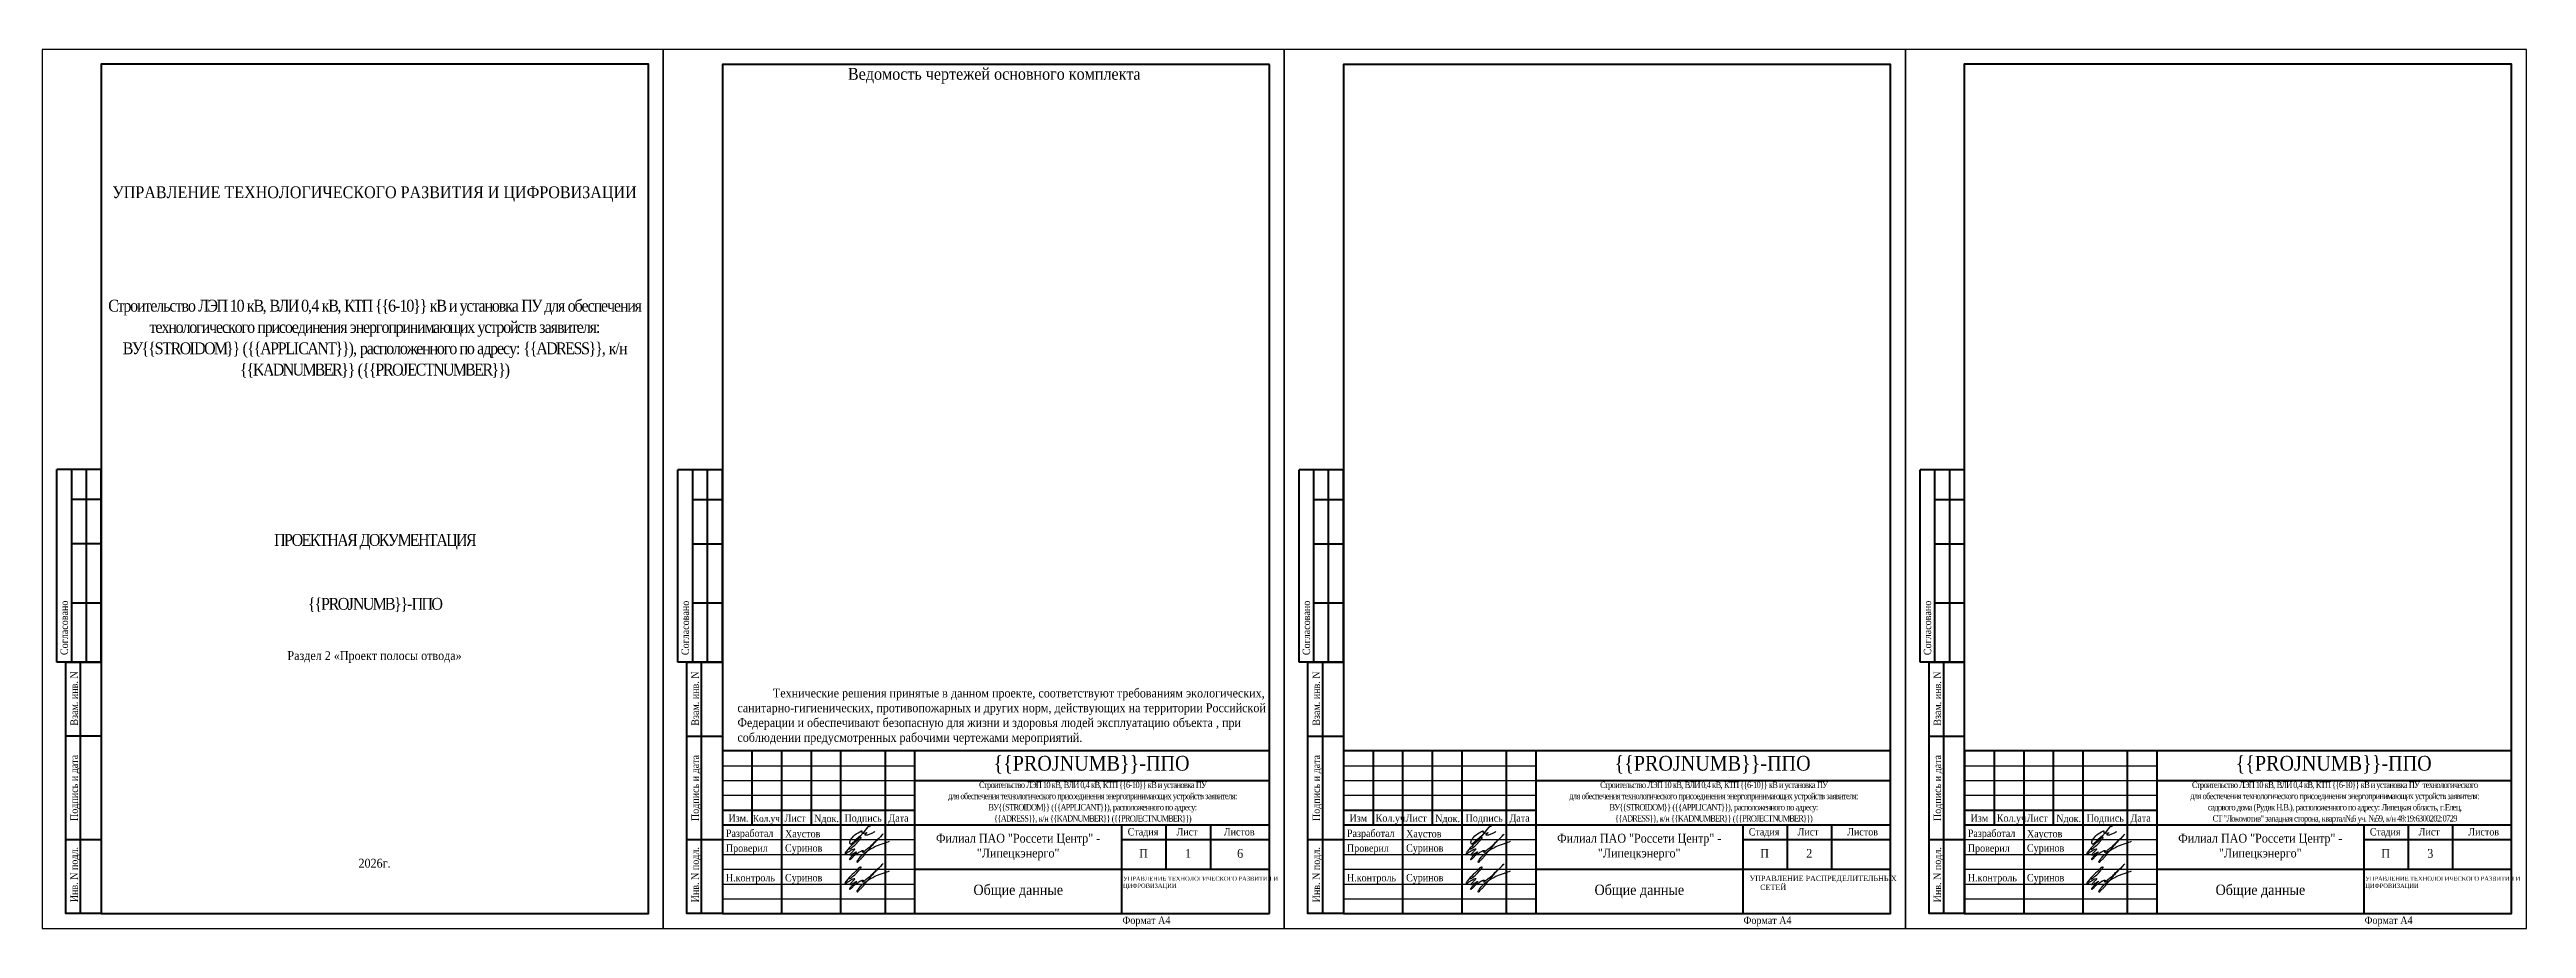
# Model space of a CAD drawing. Header units: millimetres. Extents: x 2157 to 10678, y 3616 to 3913.
# Drawn here: x 4050 to 4887, y 3616 to 3913 of the extents above; entities that cross this region are included whole.
import ezdxf

# ---------------------------------------------------------------- set-up
doc = ezdxf.new("R2010")
doc.units = ezdxf.units.MM
doc.layers.add('П', color=7, linetype='Continuous')
doc.layers.add('Чертеж', color=7, linetype='Continuous')
doc.styles.add('Simplex8', font='Times New Roman.ttf', dxfattribs={"height": 3.5})
doc.styles.add('стиль1', font='Times New Roman.ttf', dxfattribs={"width": 0.9})
doc.styles.add('стиль2', font='Times New Roman.ttf', dxfattribs={"width": 0.9, "height": 2.5})

# ---------------------------------------------------------------- blocks, each defined once
blk = doc.blocks.new('Штамп б')
at = {"lineweight": 70}
for points in [[(20, 0), (8, 0), (8, 85), (20, 85)], [(13, 0), (13, 85)], [(8, 60), (20, 60)], [(8, 25), (20, 25)]]:
    blk.add_lwpolyline(points, dxfattribs=at)
at = {"lineweight": 25, "style": 'Simplex8', "width": 0.9}
for s, p in [('Взам. инв. N', (12.06, 63.49)), ('Подпись и дата', (12.06, 31.28)), ('Инв. N подл.', (12.06, 3.82))]:
    blk.add_text(s, height=2.5, rotation=90, dxfattribs=at).set_placement(p)
blk = doc.blocks.new('A$C5B0935FB')
at = {"lineweight": 70}
for p, q in [((20, 65), (5, 65)), ((5, 0), (5, 65)), ((10, 55), (10, 65)), ((15, 0), (15, 65)), ((20, 0), (20, 65)), ((10, 40), (10, 55)), ((10, 55), (20, 55)), ((10, 20), (10, 40)), ((10, 40), (20, 40)), ((10, 0), (10, 20)), ((10, 20), (20, 20)), ((10, 0), (5, 0)), ((15, 0), (10, 0)), ((20, 0), (15, 0)), ((15, 0), (15, 0))]:
    blk.add_line(p, q, dxfattribs=at)
at = {"lineweight": 25, "style": 'стиль1', "width": 0.9}
blk.add_text('Согласовано', height=2.5, rotation=90, dxfattribs=at).set_placement((8.72, 2.35))
blk = doc.blocks.new('A$C7F1F469D')
at = {"color": 5, "lineweight": 25}
blk.add_spline([(-0.1, 1.78), (1.34, 2.93), (2.75, 4.33), (3.55, 5.31), (3.81, 5.64), (3.86, 5.8), (3.66, 5.81), (3.25, 5.7), (2.89, 5.36), (-1.09, 1.26), (-1.29, 0.98), (-1.47, 0.67), (-1.59, 0.28), (-1.54, 0.16), (-0.98, 0.55), (-0.42, 1.01), (0.34, 1.44), (1.08, 1.86), (1.69, 1.97), (1.62, 1.83), (1.26, 1.37), (0.56, 0.61), (0.16, 0.22), (0, 0), (0.24, -0.04), (0.82, 0.16), (1.44, 0.58), (2.18, 0.95), (2.33, 1.04), (1.93, 0.58), (1.28, 0.02), (0.64, -0.58), (0.1, -1.31), (-0.06, -1.68), (0.13, -1.59), (0.39, -1.41), (1.23, -0.56), (1.62, -0.16), (2.27, 0.27), (2.82, 0.65), (3.41, 1.04), (3.83, 1.25), (4.1, 1.35), (4.33, 1.44), (4.56, 1.45), (4.6, 1.35), (4.48, 1.19), (4.35, 0.92), (4.39, 0.82), (4.59, 0.91), (5.09, 1.34), (6.19, 2.18), (7.41, 3.21), (8.36, 4.22), (9.62, 5.31), (10.99, 6.68), (11.27, 6.98), (9.83, 5.51), (8.6, 4.26), (7.7, 3.28), (7.2, 2.7), (6.74, 2.12), (6.16, 1.41), (5.49, 0.62), (4.74, -0.34), (3.92, -1.29), (3.19, -1.94), (2.91, -2.31), (2.67, -2.58), (2.52, -2.55), (2.49, -2.26), (2.69, -1.9), (3.27, -1.11), (3.8, -0.52), (4.48, 0.07), (5.33, 0.79), (5.97, 1.29), (6.7, 1.77), (7.56, 2.21), (8.83, 2.91), (10.02, 3.35), (11.36, 3.83), (12.55, 4.24), (13.47, 4.57)], degree=3, dxfattribs=at)
blk = doc.blocks.new('Штамп фамилии')
at = {"layer": 'Чертеж', "color": 5, "lineweight": -2}
blk.add_lwpolyline([(47.56, 0.85), (47.63, 0.98), (47.71, 1.12), (47.75, 1.2), (47.79, 1.26), (47.82, 1.32), (47.85, 1.37), (47.85, 1.41), (47.85, 1.5), (47.83, 1.56), (47.8, 1.58), (47.75, 1.59), (47.69, 1.59), (47.65, 1.58), (47.6, 1.56), (47.53, 1.53), (47.47, 1.48), (47.41, 1.42), (47.34, 1.32), (45.35, -1.11), (44.5, -2.12), (43.04, -3.43), (41.29, -4.9), (41.18, -4.96), (41.1, -4.94), (41.06, -4.9), (41.02, -4.83), (40.95, -4.71), (40.89, -4.56), (40.88, -4.4), (40.88, -4.26), (40.91, -4.09), (40.95, -3.94), (40.99, -3.84), (41.05, -3.64), (41.14, -3.44), (41.38, -3.09), (41.64, -2.76), (42.23, -2.17), (42.59, -1.81), (43.05, -1.48), (43.63, -1.13), (44.19, -0.77), (44.85, -0.41), (44.92, -0.44), (44.94, -0.46), (44.95, -0.51), (44.89, -0.87), (44.97, -1.02), (45.03, -1.1), (45.09, -1.13), (45.19, -1.2), (45.35, -1.22), (45.55, -1.22), (46.39, -1.16), (46.48, -1.08), (46.54, -1.05), (46.56, -1.07), (46.57, -1.09), (46.56, -1.13), (46.54, -1.15), (46.53, -1.18), (46.48, -1.21), (46.37, -1.3), (46.01, -1.59), (45.97, -1.66), (45.96, -1.7), (45.96, -1.78), (45.99, -1.81), (46.12, -1.82), (46.26, -1.81), (46.68, -1.81), (46.77, -1.8), (46.92, -1.76), (47.12, -1.67), (48.59, -1.09), (48.75, -0.97), (48.9, -0.86), (49.05, -0.79), (49.15, -0.75), (49.3, -0.69)], dxfattribs=at)
at = {"layer": 'Чертеж', "color": 67, "lineweight": -2, "true_color": 0x727430}
for p in [(40.81, -8.53), (40.81, -18.55)]:
    blk.add_blockref('A$C7F1F469D', p, dxfattribs=at)
at = {"color": 7, "char_height": 2.5, "attachment_point": 4, "style": 'стиль1'}
for s, insert, width in [(' Разработал', (-1.9, -1.68), 17), (' Проверил', (-1.9, -6.68), 17), ('Хаустов', (18.94, -1.81), 20), (' Суринов', (18.1, -6.65), 20), (' Н.контроль', (-1.9, -16.68), 17), (' Суринов', (18.1, -16.68), 20)]:
    blk.add_mtext(s, dxfattribs=dict(at, insert=insert, width=width))
blk = doc.blocks.new('A$C31D65421')
blk.add_blockref('Штамп фамилии', (2.24, 18.43))

msp = doc.modelspace()

# ---------------------------------------------------------------- linework, layer by layer
at = {"layer": 'П', "linetype": 'Continuous', "lineweight": 0}
for points in [[(4047.118, 3913.313), (4257.118, 3913.313), (4257.118, 3616.313), (4047.118, 3616.313)], [(4257.118, 3913.313), (4467.118, 3913.313), (4467.118, 3616.313), (4257.118, 3616.313)], [(4467.118, 3913.313), (4677.118, 3913.313), (4677.118, 3616.313), (4467.118, 3616.313)]]:
    msp.add_lwpolyline(points, close=True, dxfattribs=at)
at = {"layer": 'П', "lineweight": 30}
for points in [[(4047.118, 3616.313), (4257.118, 3616.313), (4257.118, 3913.313), (4047.118, 3913.313)], [(4257.118, 3616.313), (4467.118, 3616.313), (4467.118, 3913.313), (4257.118, 3913.313)], [(4467.118, 3616.313), (4677.118, 3616.313), (4677.118, 3913.313), (4467.118, 3913.313)], [(4677.118, 3616.313), (4887.118, 3616.313), (4887.118, 3913.313), (4677.118, 3913.313)]]:
    msp.add_lwpolyline(points, close=True, dxfattribs=at)
at = {"layer": 'Чертеж', "lineweight": 70}
for p, q in [((4462.118, 3621.313), (4462.118, 3908.313)), ((4462.118, 3676.313), (4277.118, 3676.313)), ((4277.118, 3676.313), (4277.118, 3621.313)), ((4672.118, 3676.313), (4487.118, 3676.313)), ((4487.118, 3676.313), (4487.118, 3621.313)), ((4882.118, 3676.313), (4697.118, 3676.313)), ((4697.118, 3676.313), (4697.118, 3621.313))]:
    msp.add_line(p, q, dxfattribs=at)
msp.add_lwpolyline([(4067.135, 3621.348), (4252.135, 3621.348), (4252.135, 3908.348), (4067.135, 3908.348)], close=True, dxfattribs=at)
at = {"layer": 'Чертеж', "lineweight": 50}
msp.add_lwpolyline([(4462.118, 3908.313), (4277.118, 3908.313), (4277.118, 3621.313)], dxfattribs=at)
at = {"layer": 'Чертеж', "linetype": 'Continuous', "lineweight": 70}
for points in [[(4487.118, 3621.313), (4672.118, 3621.313), (4672.118, 3908.313), (4487.118, 3908.313)], [(4697.041, 3621.355), (4882.041, 3621.355), (4882.041, 3908.355), (4697.041, 3908.355)]]:
    msp.add_lwpolyline(points, close=True, dxfattribs=at)
at = {"layer": 'Чертеж', "lineweight": 30}
for points in [[(4277.118, 3671.313), (4342.118, 3671.313)], [(4487.118, 3671.313), (4552.118, 3671.313)], [(4697.118, 3671.313), (4762.118, 3671.313)], [(4277.118, 3666.313), (4342.118, 3666.313)], [(4277.118, 3661.313), (4342.118, 3661.313)], [(4487.118, 3666.313), (4552.118, 3666.313)], [(4487.118, 3661.313), (4552.118, 3661.313)], [(4697.118, 3666.313), (4762.118, 3666.313)], [(4697.118, 3661.313), (4762.118, 3661.313)], [(4277.118, 3646.313), (4342.118, 3646.313)], [(4487.118, 3646.313), (4552.118, 3646.313)], [(4697.118, 3646.313), (4762.118, 3646.313)], [(4277.118, 3641.313), (4342.118, 3641.313)], [(4277.118, 3636.313), (4342.118, 3636.313)], [(4487.118, 3641.313), (4552.118, 3641.313)], [(4487.118, 3636.313), (4552.118, 3636.313)], [(4697.118, 3641.313), (4762.118, 3641.313)], [(4697.118, 3636.313), (4762.118, 3636.313)], [(4277.118, 3631.313), (4342.118, 3631.313)], [(4487.118, 3631.313), (4552.118, 3631.313)], [(4697.118, 3631.313), (4762.118, 3631.313)], [(4277.118, 3626.313), (4342.118, 3626.313)], [(4487.118, 3626.313), (4552.118, 3626.313)], [(4697.118, 3626.313), (4762.118, 3626.313)]]:
    msp.add_lwpolyline(points, dxfattribs=at)
at = {"layer": 'Чертеж', "lineweight": 70}
for points in [[(4287.118, 3676.313), (4287.118, 3651.313)], [(4297.118, 3676.313), (4297.118, 3621.313)], [(4307.118, 3676.313), (4307.118, 3651.313)], [(4317.118, 3676.313), (4317.118, 3621.313)], [(4332.118, 3676.313), (4332.118, 3621.313)], [(4342.118, 3676.313), (4342.118, 3621.313)], [(4497.118, 3676.313), (4497.118, 3651.313)], [(4507.118, 3676.313), (4507.118, 3621.313)], [(4517.118, 3676.313), (4517.118, 3651.313)], [(4527.118, 3676.313), (4527.118, 3621.313)], [(4542.118, 3676.313), (4542.118, 3621.313)], [(4552.118, 3676.313), (4552.118, 3621.313)], [(4707.118, 3676.313), (4707.118, 3651.313)], [(4717.118, 3676.313), (4717.118, 3621.313)], [(4727.118, 3676.313), (4727.118, 3651.313)], [(4737.118, 3676.313), (4737.118, 3621.313)], [(4752.118, 3676.313), (4752.118, 3621.313)], [(4762.118, 3676.313), (4762.118, 3621.313)], [(4342.118, 3666.313), (4462.118, 3666.313)], [(4552.118, 3666.313), (4672.118, 3666.313)], [(4762.118, 3666.313), (4882.118, 3666.313)], [(4277.118, 3656.313), (4342.118, 3656.313)], [(4487.118, 3656.313), (4552.118, 3656.313)], [(4697.118, 3656.313), (4762.118, 3656.313)], [(4277.118, 3651.313), (4462.118, 3651.313)], [(4412.118, 3651.313), (4412.118, 3621.313)], [(4412.118, 3646.313), (4462.118, 3646.313)], [(4427.118, 3651.313), (4427.118, 3636.313)], [(4442.118, 3651.313), (4442.118, 3636.313)], [(4487.118, 3651.313), (4672.118, 3651.313)], [(4622.118, 3651.313), (4622.118, 3621.313)], [(4622.118, 3646.313), (4672.118, 3646.313)], [(4637.118, 3651.313), (4637.118, 3636.313)], [(4652.118, 3651.313), (4652.118, 3636.313)], [(4697.118, 3651.313), (4882.118, 3651.313)], [(4832.118, 3651.313), (4832.118, 3621.313)], [(4832.118, 3646.313), (4882.118, 3646.313)], [(4847.118, 3651.313), (4847.118, 3636.313)], [(4862.118, 3651.313), (4862.118, 3636.313)], [(4342.118, 3636.313), (4462.118, 3636.313)], [(4552.118, 3636.313), (4672.118, 3636.313)], [(4762.118, 3636.313), (4882.118, 3636.313)], [(4277.118, 3621.313), (4462.118, 3621.313)]]:
    msp.add_lwpolyline(points, dxfattribs=at)

# ---------------------------------------------------------------- block references
at = {"layer": 'Чертеж'}
for p in [(4047.135, 3706.348), (4257.118, 3706.313), (4467.118, 3706.313), (4677.118, 3706.313)]:
    msp.add_blockref('A$C5B0935FB', p, dxfattribs=at)
at = {"layer": 'Чертеж', "lineweight": 25}
for p in [(4047.135, 3621.348), (4257.118, 3621.313), (4467.118, 3621.313), (4677.118, 3621.313)]:
    msp.add_blockref('Штамп б', p, dxfattribs=at)
at = {"layer": 'Чертеж', "linetype": 'Continuous', "lineweight": 0}
for p in [(4277.118, 3631.313), (4487.118, 3631.313), (4697.041, 3631.313)]:
    msp.add_blockref('A$C31D65421', p, dxfattribs=at)

# ---------------------------------------------------------------- texts
at = {"layer": 'Чертеж', "lineweight": 25, "style": 'стиль1', "width": 0.9}
for s, height, p in [('Ведомость чертежей основного комплекта  ', 4, (4319.582, 3903.1)), ('Изм.', 2.5, (4279.171, 3652.386)), ('Кол.уч.', 2.3, (4287.442, 3652.35)), ('Лист', 2.5, (4298.151, 3652.386)), ('Nдок.', 2.5, (4308.14, 3652.243)), ('Подпись', 2.5, (4318.415, 3652.386)), ('Дата', 2.5, (4333.256, 3652.386)), ('Изм', 2.5, (4489.171, 3652.386)), ('Кол.уч.', 2.5, (4498.018, 3652.386)), ('Лист', 2.5, (4508.151, 3652.386)), ('Nдок.', 2.5, (4518.14, 3652.243)), ('Подпись', 2.5, (4528.415, 3652.386)), ('Дата', 2.5, (4543.256, 3652.386)), ('Изм', 2.5, (4699.171, 3652.386)), ('Кол.уч.', 2.5, (4708.018, 3652.386)), ('Лист', 2.5, (4718.151, 3652.386)), ('Nдок.', 2.5, (4728.14, 3652.243)), ('Подпись', 2.5, (4738.415, 3652.386)), ('Дата', 2.5, (4753.256, 3652.386)), ('Стадия', 2.5, (4414.165, 3647.732)), ('П', 3, (4418.043, 3640.174)), ('Лист', 2.5, (4430.675, 3647.732)), ('1', 3, (4433.587, 3640.174)), ('Листов', 2.5, (4446.661, 3647.732)), ('6', 3, (4451.165, 3640.174)), ('Стадия', 2.5, (4624.165, 3647.732)), ('П', 3, (4628.043, 3640.174)), ('Лист', 2.5, (4640.675, 3647.732)), ('2', 3, (4643.587, 3640.174)), ('Листов', 2.5, (4657.435, 3647.732)), ('Стадия', 2.5, (4834.165, 3647.732)), ('П', 3, (4838.043, 3640.174)), ('Лист', 2.5, (4850.675, 3647.732)), ('3', 3, (4853.587, 3640.174)), ('Листов', 2.5, (4867.435, 3647.732)), ('Формат А4', 2.5, (4412.378, 3617.841)), ('Формат А4', 2.5, (4622.378, 3617.841)), ('Формат А4', 2.5, (4832.378, 3617.841))]:
    msp.add_text(s, height=height, dxfattribs=at).set_placement(p)
at = {"layer": 'Чертеж', "color": 1, "lineweight": 20, "insert": (4067.008, 3908.275), "char_height": 5, "width": 185.01678, "attachment_point": 1, "style": 'стиль1'}
msp.add_mtext('\\pxqc,t19;{\\C256;\\P\\P\\H0.36x;\\P\\P\\P\\P\\P\\H0.94444x;\\P\\H2.353x;\\P\\ptz;\\fTimes New Roman|b0|i0|c204|p16;\\H0.99998x;УПРАВЛЕНИЕ ТЕХНОЛОГИЧЕСКОГО РАЗВИТИЯ И ЦИФРОВИЗАЦИИ\\H0.75004x;\\P\\P\\P\\P\\pt19;\\fTimes New Roman|b0|i0|c204|p18;\\H1.6667x;\\P\\P\\psm1.0792,tz;\\H0.79994x;\\T0.8;Строительство ЛЭП 10 кВ, ВЛИ 0,4 кВ, КТП \\{\\{6-10\\}\\} кВ и установка ПУ для обеспечения технологического присоединения энергопринимающих устройств заявителя: ВУ\\{\\{STROIDOM\\}\\} (\\{\\{APPLICANT\\}\\}), расположенного по адресу: \\{\\{ADRESS\\}\\}, к/н \\{\\{KADNUMBER\\}\\} (\\{\\{PROJECTNUMBER\\}\\})\\P\\ps*;\\P\\P\\pt19;\\P\\P\\P\\P\\PПРОЕКТНАЯ ДОКУМЕНТАЦИЯ\\P\\P\\P\\{\\{PROJNUMB\\}\\}-ППО\\P\\H1.5x;\\T1;\\P\\H0.5x;Раздел 2 «Проект полосы отвода»\\P\\P\\P\\pi1.9542,t1.1833;\\P\\pi0,t19;\\P\\P\\P\\P\\P\\P\\P\\P\\P2026г.}', dxfattribs=at)
at = {"layer": 'Чертеж', "insert": (4282.212, 3697.373), "char_height": 3, "width": 185, "attachment_point": 1, "style": 'стиль2'}
msp.add_mtext('^IТехнические решения принятые в данном проекте, соответствуют требованиям экологических, санитарно-гигиенических, противопожарных и других норм, действующих на территории Российской Федерации и обеспечивают безопасную для жизни и здоровья людей эксплуатацию объекта , при соблюдении предусмотренных рабочими чертежами мероприятий.\\P\\P\\pxi16;      ', dxfattribs=at)
at = {"layer": 'Чертеж', "lineweight": 25, "attachment_point": 5}
for s, insert, char_height, width, style in [('\\{\\{PROJNUMB\\}\\}-ППО', (4401.922, 3671.626), 5, 119.88502, 'стиль2'), ('\\{\\{PROJNUMB\\}\\}-ППО', (4611.922, 3671.626), 5, 119.88502, 'стиль2'), ('\\{\\{PROJNUMB\\}\\}-ППО', (4821.922, 3671.626), 5, 119.88502, 'стиль2'), ('\\pxsm1.0792;{\\T0.85;Строительство ЛЭП 10 кВ, ВЛИ 0,4 кВ, КТП \\{\\{6-10\\}\\} кВ и установка ПУ  \\Pдля обеспечения технологического присоединения энергопринимающих устройств заявителя: \\PВУ\\{\\{STROIDOM\\}\\} (\\{\\{APPLICANT\\}\\}), расположенного по адресу:\\P\\{\\{ADRESS\\}\\}, к/н \\{\\{KADNUMBER\\}\\} (\\{\\{PROJECTNUMBER\\}\\})}', (4402.286, 3658.813), 2.1, 119.6632, 'стиль1'), ('\\pxsm1.0792;{\\T0.85;Строительство ЛЭП 10 кВ, ВЛИ 0,4 кВ, КТП \\{\\{6-10\\}\\} кВ и установка ПУ  \\Pдля обеспечения технологического присоединения энергопринимающих устройств заявителя: \\PВУ\\{\\{STROIDOM\\}\\} (\\{\\{APPLICANT\\}\\}), расположенного по адресу:\\P\\{\\{ADRESS\\}\\}, к/н \\{\\{KADNUMBER\\}\\} (\\{\\{PROJECTNUMBER\\}\\})}', (4612.286, 3658.813), 2.1, 119.6632, 'стиль1'), ('\\pxsm1.0792,qc;{\\T0.8;Строительство ЛЭП 10 кВ, ВЛИ 0,4 кВ, КТП \\{\\{6-10\\}\\} кВ и установка ПУ  технологического\\Pдля обеспечения технологического присоединения энергопринимающих устройств заявителя: \\Pсадового дома (Рудик Н.В.), расположенного по адресу: Липецкая область, г.Елец, \\P\\ps*;СТ "Локомотив" западная сторона, квартал№6 уч. №59, к/н 48:19:6300202:0729}', (4822.286, 3658.813), 2.1, 119.6632, 'стиль1'), ('Филиал ПАО "Россети Центр" - "Липецкэнерго"', (4377.118, 3643.813), 3, 70, 'стиль2'), ('Филиал ПАО "Россети Центр" - "Липецкэнерго"', (4587.118, 3643.813), 3, 70, 'стиль2'), ('Филиал ПАО "Россети Центр" - "Липецкэнерго"', (4797.118, 3643.813), 3, 70, 'стиль2'), ('Общие данные', (4377.162, 3628.813), 3.5, 70.08803, 'стиль1'), ('\\pxql;{\\fTimes New Roman|b0|i0|c204|p16;\\H0.8x;УПРАВЛЕНИЕ ТЕХНОЛОГИЧЕСКОГО РАЗВИТИЯ И ЦИФРОВИЗАЦИИ}', (4439.713, 3631.705), 1.8, 54.19561, 'стиль2'), ('Общие данные', (4587.162, 3628.813), 3.5, 70.08803, 'стиль1'), ('\\pxi1,sm1,ql;{\\fTimes New Roman|b0|i0|c204|p16;УПРАВЛЕНИЕ РАСПРЕДЕЛИТЕЛЬНЫХ\\P\\pi3;СЕТЕЙ}', (4649.713, 3631.705), 1.8, 54.19561, 'стиль2'), ('Общие данные', (4797.162, 3628.813), 3.5, 70.08803, 'стиль1'), ('\\pxql;{\\fTimes New Roman|b0|i0|c204|p16;\\H0.8x;УПРАВЛЕНИЕ ТЕХНОЛОГИЧЕСКОГО РАЗВИТИЯ И ЦИФРОВИЗАЦИИ}', (4859.713, 3631.705), 1.8, 54.19561, 'стиль2')]:
    msp.add_mtext(s, dxfattribs=dict(at, insert=insert, char_height=char_height, width=width, style=style))

doc.saveas('drawing.dxf')
